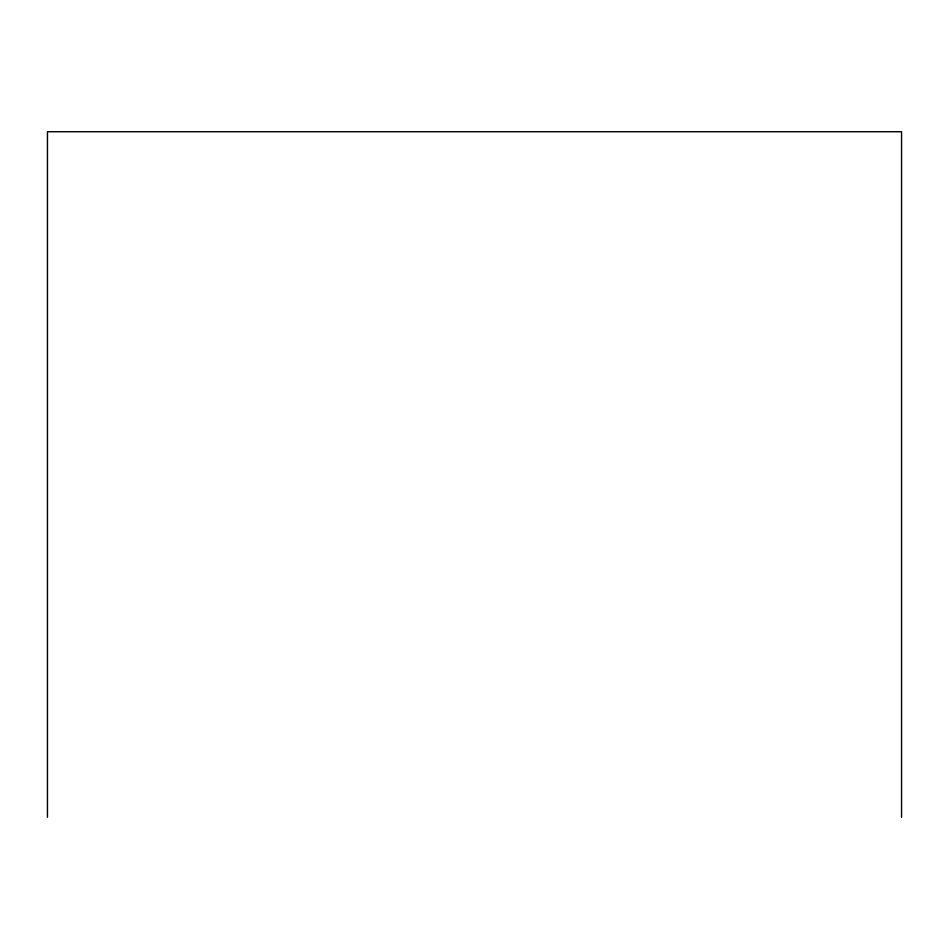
<?xml version="1.0" encoding="UTF-8"?>
<svg xmlns="http://www.w3.org/2000/svg" width="949" height="949" viewBox="0 0 949 949"><rect width="100%" height="100%" fill="white"/><g stroke="black" fill="none" stroke-linecap="round" stroke-linejoin="round"><path stroke-width="1.42" d="M901.55 817.267L901.55 131.733L47.45 131.733L47.45 817.267"/></g></svg>
